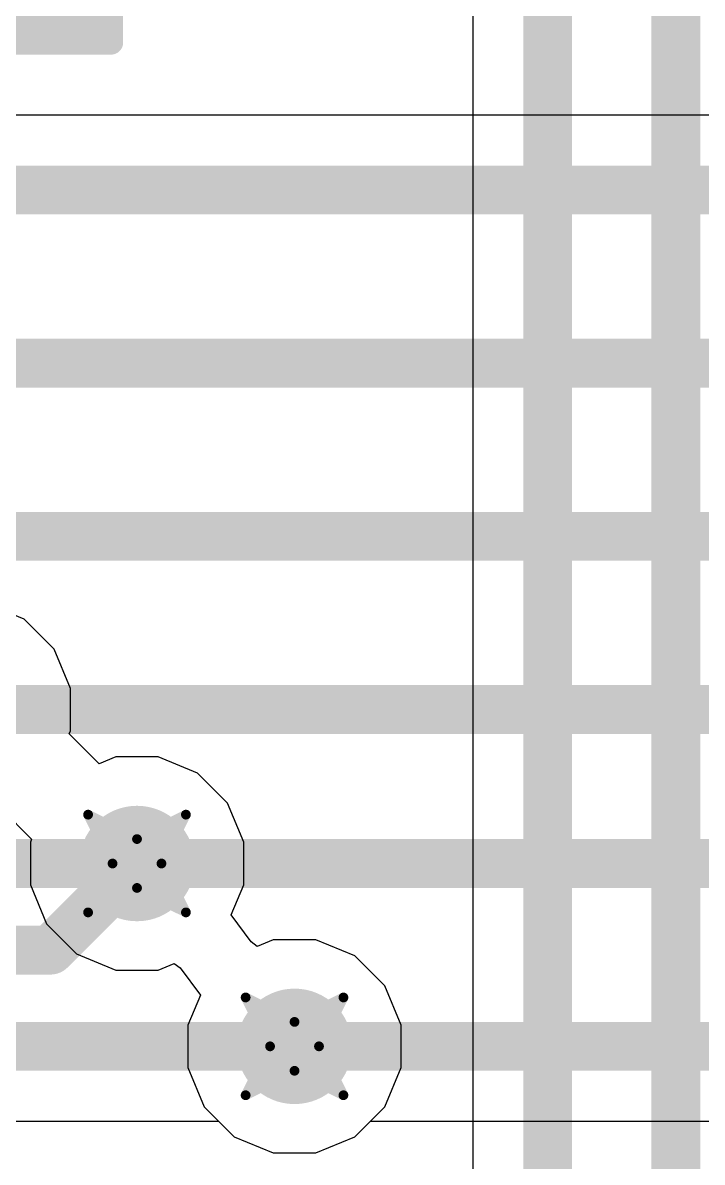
# Model space of a CAD drawing. Header units: inches. Extents: x -0.03 to 9.71, y 0.01 to 4.44.
# Drawn here: x 2.4562 to 2.5951, y 1.9153 to 2.1484 of the extents above; entities that cross this region are included whole.
import ezdxf

# ---------------------------------------------------------------- set-up
doc = ezdxf.new("R2010")
doc.units = ezdxf.units.IN
doc.header["$MEASUREMENT"] = 0
for name, color, linetype in [('Bottom Layer', 5, 'Continuous'), ('Drill Drawing', 1, 'Continuous'), ('Layer 1', 16, 'Continuous'), ('Layer 2', 76, 'Continuous'), ('Top Layer', 1, 'Continuous'), ('Top Overlay', 2, 'Continuous'), ('Top Paste', 8, 'Continuous'), ('Top Solder', 216, 'Continuous'), ('Via Holes', 16, 'Continuous')]:
    doc.layers.add(name, color=color, linetype=linetype)

# ---------------------------------------------------------------- blocks, each defined once
blk = doc.blocks.new('C___0603_124')
at = {"layer": 'Top Layer'}
for points in [[(-0.015, 0.0175), (-0.015, -0.0175), (-0.045, -0.0175), (-0.045, 0.0175)], [(0.045, 0.0175), (0.045, -0.0175), (0.015, -0.0175), (0.015, 0.0175)]]:
    blk.add_hatch(color=1, dxfattribs=at).paths.add_polyline_path(points)
at = {"layer": 'Top Paste'}
for points in [[(-0.015, 0.0175), (-0.015, -0.0175), (-0.045, -0.0175), (-0.045, 0.0175)], [(0.045, 0.0175), (0.045, -0.0175), (0.015, -0.0175), (0.015, 0.0175)]]:
    blk.add_hatch(color=8, dxfattribs=at).paths.add_polyline_path(points)
at = {"layer": 'Top Solder'}
for points in [[(-0.01264, 0.01986), (-0.01264, -0.01986), (-0.04736, -0.01986), (-0.04736, 0.01986)], [(0.04736, 0.01986), (0.04736, -0.01986), (0.01264, -0.01986), (0.01264, 0.01986)]]:
    blk.add_hatch(color=216, dxfattribs=at).paths.add_polyline_path(points)
at = {"layer": 'Top Overlay'}
for points in [[(-0.018, 0.021, 0.005, 0.005, 0), (-0.049, 0.021, 0.005, 0.005, 0)], [(-0.049, 0.021, 0.005, 0.005, 0), (-0.049, -0.021, 0.005, 0.005, 0)], [(0.049, 0.021, 0.005, 0.005, 0), (0.018, 0.021, 0.005, 0.005, 0)], [(0.049, 0.021, 0.005, 0.005, 0), (0.049, -0.021, 0.005, 0.005, 0)], [(-0.018, -0.021, 0.005, 0.005, 0), (-0.049, -0.021, 0.005, 0.005, 0)], [(0.049, -0.021, 0.005, 0.005, 0), (0.018, -0.021, 0.005, 0.005, 0)]]:
    blk.add_lwpolyline(points, format="xyseb", dxfattribs=at)
for points in [[(-0.05025, 0.021, 0.0025, 0.0025, 1), (-0.04775, 0.021, 0.0025, 0.0025, 1)], [(-0.05025, 0.021, 0.0025, 0.0025, 1), (-0.04775, 0.021, 0.0025, 0.0025, 1)], [(-0.01925, 0.021, 0.0025, 0.0025, 1), (-0.01675, 0.021, 0.0025, 0.0025, 1)], [(0.01675, 0.021, 0.0025, 0.0025, 1), (0.01925, 0.021, 0.0025, 0.0025, 1)], [(0.04775, 0.021, 0.0025, 0.0025, 1), (0.05025, 0.021, 0.0025, 0.0025, 1)], [(0.04775, 0.021, 0.0025, 0.0025, 1), (0.05025, 0.021, 0.0025, 0.0025, 1)], [(-0.05025, -0.021, 0.0025, 0.0025, 1), (-0.04775, -0.021, 0.0025, 0.0025, 1)], [(-0.05025, -0.021, 0.0025, 0.0025, 1), (-0.04775, -0.021, 0.0025, 0.0025, 1)], [(-0.01925, -0.021, 0.0025, 0.0025, 1), (-0.01675, -0.021, 0.0025, 0.0025, 1)], [(0.01675, -0.021, 0.0025, 0.0025, 1), (0.01925, -0.021, 0.0025, 0.0025, 1)], [(0.04775, -0.021, 0.0025, 0.0025, 1), (0.05025, -0.021, 0.0025, 0.0025, 1)], [(0.04775, -0.021, 0.0025, 0.0025, 1), (0.05025, -0.021, 0.0025, 0.0025, 1)]]:
    blk.add_lwpolyline(points, format="xyseb", close=True, dxfattribs=at)

msp = doc.modelspace()

# ---------------------------------------------------------------- hatches: boundary and pattern name
at = {"layer": 'Bottom Layer'}
h = msp.add_hatch(color=5, dxfattribs=at)
edge = h.paths.add_edge_path()
edge.add_arc((2.47953, 1.97638), 0.01181, 0, 360)
h = msp.add_hatch(color=5, dxfattribs=at)
edge = h.paths.add_edge_path()
edge.add_arc((2.51174, 1.93898), 0.01181, 0, 360)
at = {"layer": 'Layer 1'}
h = msp.add_hatch(color=16, dxfattribs=at)
edge = h.paths.add_edge_path()
edge.add_arc((2.47953, 1.97638), 0.01181, 0, 360)
h = msp.add_hatch(color=16, dxfattribs=at)
edge = h.paths.add_edge_path()
edge.add_arc((2.51174, 1.93898), 0.01181, 0, 360)
at = {"layer": 'Layer 2'}
h = msp.add_hatch(color=76, dxfattribs=at)
edge = h.paths.add_edge_path()
edge.add_arc((2.47953, 1.97638), 0.01181, 0, 360)
h = msp.add_hatch(color=76, dxfattribs=at)
edge = h.paths.add_edge_path()
edge.add_arc((2.51174, 1.93898), 0.01181, 0, 360)
at = {"layer": 'Top Layer'}
h = msp.add_hatch(color=1, dxfattribs=at)
edge = h.paths.add_edge_path()
edge.add_arc((2.47953, 1.97638), 0.01181, 0, 360)
h = msp.add_hatch(color=1, dxfattribs=at)
edge = h.paths.add_edge_path()
edge.add_arc((2.51174, 1.93898), 0.01181, 0, 360)
at = {"layer": 'Via Holes'}
h = msp.add_hatch(color=7, dxfattribs=at)
edge = h.paths.add_edge_path()
edge.add_arc((2.47953, 1.97638), 0.00591, 0, 360)
h = msp.add_hatch(color=7, dxfattribs=at)
edge = h.paths.add_edge_path()
edge.add_arc((2.51174, 1.93898), 0.00591, 0, 360)

# ---------------------------------------------------------------- linework, layer by layer
at = {"layer": 'Bottom Layer'}
for p, q in [((3.53405, 2.12947), (2.36516, 2.12947)), ((1.59035, 1.92368), (2.49619, 1.92368)), ((2.49619, 1.92368), (2.49938, 1.92049)), ((2.52409, 1.92049), (2.52729, 1.92368)), ((2.52729, 1.92368), (3.69547, 1.92368)), ((2.49938, 1.92049), (2.5074, 1.91717)), ((2.51608, 1.91717), (2.52409, 1.92049)), ((2.5074, 1.91717), (2.51608, 1.91717))]:
    msp.add_line(p, q, dxfattribs=at)
for points in [[(2.34961, 2.11417, 0.01, 0.01, 0), (3.54961, 2.11417, 0.01, 0.01, 0)], [(2.3811, 2.07874, 0.01, 0.01, 0), (3.5811, 2.07874, 0.01, 0.01, 0)], [(2.4126, 2.04331, 0.01, 0.01, 0), (3.6126, 2.04331, 0.01, 0.01, 0)], [(2.44409, 2.00787, 0.01, 0.01, 0), (3.64409, 2.00787, 0.01, 0.01, 0)], [(1.54331, 1.97638, 0.01, 0.01, 0), (2.47953, 1.97638, 0.01, 0.01, 0)], [(2.47953, 1.97638, 0.01, 0.01, 0), (3.67953, 1.97638, 0.01, 0.01, 0)], [(1.5748, 1.93898, 0.01, 0.01, 0), (3.71102, 1.93898, 0.01, 0.01, 0)]]:
    msp.add_lwpolyline(points, format="xyseb", dxfattribs=at)
msp.add_lwpolyline([(2.47703, 1.97638, 0.005, 0.005, 1), (2.48203, 1.97638, 0.005, 0.005, 1)], format="xyseb", close=True, dxfattribs=at)
msp.add_lwpolyline([(2.47703, 1.97638, 0.005, 0.005, 1), (2.48203, 1.97638, 0.005, 0.005, 1)], format="xyseb", close=True, dxfattribs=at)
at = {"layer": 'Drill Drawing'}
for points in [[(2.46953, 1.98638, 0.002, 0.002, 0), (2.47953, 1.98138, 0.002, 0.002, 0)], [(2.46953, 1.98638, 0.002, 0.002, 0), (2.47453, 1.97638, 0.002, 0.002, 0)], [(2.47953, 1.98138, 0.002, 0.002, 0), (2.48953, 1.98638, 0.002, 0.002, 0)], [(2.48453, 1.97638, 0.002, 0.002, 0), (2.48953, 1.98638, 0.002, 0.002, 0)], [(2.46953, 1.96638, 0.002, 0.002, 0), (2.47453, 1.97638, 0.002, 0.002, 0)], [(2.48453, 1.97638, 0.002, 0.002, 0), (2.48953, 1.96638, 0.002, 0.002, 0)], [(2.46953, 1.96638, 0.002, 0.002, 0), (2.47953, 1.97138, 0.002, 0.002, 0)], [(2.47953, 1.97138, 0.002, 0.002, 0), (2.48953, 1.96638, 0.002, 0.002, 0)], [(2.50174, 1.94898, 0.002, 0.002, 0), (2.51174, 1.94398, 0.002, 0.002, 0)], [(2.50174, 1.94898, 0.002, 0.002, 0), (2.50674, 1.93898, 0.002, 0.002, 0)], [(2.51174, 1.94398, 0.002, 0.002, 0), (2.52174, 1.94898, 0.002, 0.002, 0)], [(2.51674, 1.93898, 0.002, 0.002, 0), (2.52174, 1.94898, 0.002, 0.002, 0)], [(2.50174, 1.92898, 0.002, 0.002, 0), (2.50674, 1.93898, 0.002, 0.002, 0)], [(2.51674, 1.93898, 0.002, 0.002, 0), (2.52174, 1.92898, 0.002, 0.002, 0)], [(2.50174, 1.92898, 0.002, 0.002, 0), (2.51174, 1.93398, 0.002, 0.002, 0)], [(2.51174, 1.93398, 0.002, 0.002, 0), (2.52174, 1.92898, 0.002, 0.002, 0)]]:
    msp.add_lwpolyline(points, format="xyseb", dxfattribs=at)
for points in [[(2.46903, 1.98638, 0.001, 0.001, 1), (2.47003, 1.98638, 0.001, 0.001, 1)], [(2.46903, 1.98638, 0.001, 0.001, 1), (2.47003, 1.98638, 0.001, 0.001, 1)], [(2.48903, 1.98638, 0.001, 0.001, 1), (2.49003, 1.98638, 0.001, 0.001, 1)], [(2.48903, 1.98638, 0.001, 0.001, 1), (2.49003, 1.98638, 0.001, 0.001, 1)], [(2.47903, 1.98138, 0.001, 0.001, 1), (2.48003, 1.98138, 0.001, 0.001, 1)], [(2.47903, 1.98138, 0.001, 0.001, 1), (2.48003, 1.98138, 0.001, 0.001, 1)], [(2.47403, 1.97638, 0.001, 0.001, 1), (2.47503, 1.97638, 0.001, 0.001, 1)], [(2.47403, 1.97638, 0.001, 0.001, 1), (2.47503, 1.97638, 0.001, 0.001, 1)], [(2.48403, 1.97638, 0.001, 0.001, 1), (2.48503, 1.97638, 0.001, 0.001, 1)], [(2.48403, 1.97638, 0.001, 0.001, 1), (2.48503, 1.97638, 0.001, 0.001, 1)], [(2.47903, 1.97138, 0.001, 0.001, 1), (2.48003, 1.97138, 0.001, 0.001, 1)], [(2.47903, 1.97138, 0.001, 0.001, 1), (2.48003, 1.97138, 0.001, 0.001, 1)], [(2.46903, 1.96638, 0.001, 0.001, 1), (2.47003, 1.96638, 0.001, 0.001, 1)], [(2.46903, 1.96638, 0.001, 0.001, 1), (2.47003, 1.96638, 0.001, 0.001, 1)], [(2.48903, 1.96638, 0.001, 0.001, 1), (2.49003, 1.96638, 0.001, 0.001, 1)], [(2.48903, 1.96638, 0.001, 0.001, 1), (2.49003, 1.96638, 0.001, 0.001, 1)], [(2.50124, 1.94898, 0.001, 0.001, 1), (2.50224, 1.94898, 0.001, 0.001, 1)], [(2.50124, 1.94898, 0.001, 0.001, 1), (2.50224, 1.94898, 0.001, 0.001, 1)], [(2.52124, 1.94898, 0.001, 0.001, 1), (2.52224, 1.94898, 0.001, 0.001, 1)], [(2.52124, 1.94898, 0.001, 0.001, 1), (2.52224, 1.94898, 0.001, 0.001, 1)], [(2.51124, 1.94398, 0.001, 0.001, 1), (2.51224, 1.94398, 0.001, 0.001, 1)], [(2.51124, 1.94398, 0.001, 0.001, 1), (2.51224, 1.94398, 0.001, 0.001, 1)], [(2.50624, 1.93898, 0.001, 0.001, 1), (2.50724, 1.93898, 0.001, 0.001, 1)], [(2.50624, 1.93898, 0.001, 0.001, 1), (2.50724, 1.93898, 0.001, 0.001, 1)], [(2.51624, 1.93898, 0.001, 0.001, 1), (2.51724, 1.93898, 0.001, 0.001, 1)], [(2.51624, 1.93898, 0.001, 0.001, 1), (2.51724, 1.93898, 0.001, 0.001, 1)], [(2.51124, 1.93398, 0.001, 0.001, 1), (2.51224, 1.93398, 0.001, 0.001, 1)], [(2.51124, 1.93398, 0.001, 0.001, 1), (2.51224, 1.93398, 0.001, 0.001, 1)], [(2.50124, 1.92898, 0.001, 0.001, 1), (2.50224, 1.92898, 0.001, 0.001, 1)], [(2.50124, 1.92898, 0.001, 0.001, 1), (2.50224, 1.92898, 0.001, 0.001, 1)], [(2.52124, 1.92898, 0.001, 0.001, 1), (2.52224, 1.92898, 0.001, 0.001, 1)], [(2.52124, 1.92898, 0.001, 0.001, 1), (2.52224, 1.92898, 0.001, 0.001, 1)]]:
    msp.add_lwpolyline(points, format="xyseb", close=True, dxfattribs=at)
at = {"layer": 'Layer 1'}
for p, q in [((2.5482, 2.28432), (2.5482, 1.75785)), ((2.45645, 2.02637), (2.44843, 2.02969)), ((2.46259, 2.02023), (2.45645, 2.02637)), ((2.46591, 2.01221), (2.46259, 2.02023)), ((2.46591, 2.00354), (2.46591, 2.01221)), ((2.46564, 2.00289), (2.46591, 2.00354)), ((2.47176, 1.99677), (2.46564, 2.00289)), ((2.47519, 1.99819), (2.47176, 1.99677)), ((2.48387, 1.99819), (2.47519, 1.99819)), ((2.49188, 1.99487), (2.48387, 1.99819)), ((2.49802, 1.98873), (2.49188, 1.99487)), ((2.50134, 1.98072), (2.49802, 1.98873)), ((2.45186, 1.98748), (2.45798, 1.98136)), ((2.45798, 1.98136), (2.45772, 1.98072)), ((2.45772, 1.98072), (2.45772, 1.97204)), ((2.50134, 1.97204), (2.50134, 1.98072)), ((2.45772, 1.97204), (2.46104, 1.96402)), ((2.49879, 1.96588), (2.50134, 1.97204)), ((2.5029, 1.96035), (2.49879, 1.96588)), ((2.46104, 1.96402), (2.46717, 1.95789)), ((2.50411, 1.95943), (2.5029, 1.96035)), ((2.5074, 1.96079), (2.50411, 1.95943)), ((2.51608, 1.96079), (2.5074, 1.96079)), ((2.52409, 1.95747), (2.51608, 1.96079)), ((2.46717, 1.95789), (2.47519, 1.95457)), ((2.48387, 1.95457), (2.48715, 1.95593)), ((2.48715, 1.95593), (2.48837, 1.95501)), ((2.53023, 1.95133), (2.52409, 1.95747)), ((2.47519, 1.95457), (2.48387, 1.95457)), ((2.48837, 1.95501), (2.49248, 1.94948)), ((2.53355, 1.94332), (2.53023, 1.95133)), ((2.49248, 1.94948), (2.48993, 1.94332)), ((2.48993, 1.94332), (2.48993, 1.93464)), ((2.53355, 1.93464), (2.53355, 1.94332)), ((2.48993, 1.93464), (2.49325, 1.92662)), ((2.53023, 1.92662), (2.53355, 1.93464)), ((2.49325, 1.92662), (2.49938, 1.92049)), ((2.52409, 1.92049), (2.53023, 1.92662)), ((2.49938, 1.92049), (2.5074, 1.91717)), ((2.51608, 1.91717), (2.52409, 1.92049)), ((2.5074, 1.91717), (2.51608, 1.91717))]:
    msp.add_line(p, q, dxfattribs=at)
for points in [[(2.58969, 1.73536, 0.01, 0.01, 0), (2.58969, 2.30273, 0.01, 0.01, 0)], [(2.56349, 1.75151, 0.01, 0.01, 0), (2.56349, 2.29066, 0.01, 0.01, 0)]]:
    msp.add_lwpolyline(points, format="xyseb", dxfattribs=at)
at = {"layer": 'Layer 2'}
for p, q in [((2.45645, 2.02637), (2.44843, 2.02969)), ((2.46259, 2.02023), (2.45645, 2.02637)), ((2.46591, 2.01221), (2.46259, 2.02023)), ((2.46591, 2.00354), (2.46591, 2.01221)), ((2.46564, 2.00289), (2.46591, 2.00354)), ((2.47176, 1.99677), (2.46564, 2.00289)), ((2.47519, 1.99819), (2.47176, 1.99677)), ((2.48387, 1.99819), (2.47519, 1.99819)), ((2.49188, 1.99487), (2.48387, 1.99819)), ((2.49802, 1.98873), (2.49188, 1.99487)), ((2.50134, 1.98072), (2.49802, 1.98873)), ((2.45186, 1.98748), (2.45798, 1.98136)), ((2.45798, 1.98136), (2.45772, 1.98072)), ((2.45772, 1.98072), (2.45772, 1.97204)), ((2.50134, 1.97204), (2.50134, 1.98072)), ((2.45772, 1.97204), (2.46104, 1.96402)), ((2.49879, 1.96588), (2.50134, 1.97204)), ((2.5029, 1.96035), (2.49879, 1.96588)), ((2.46104, 1.96402), (2.46717, 1.95789)), ((2.50411, 1.95943), (2.5029, 1.96035)), ((2.5074, 1.96079), (2.50411, 1.95943)), ((2.51608, 1.96079), (2.5074, 1.96079)), ((2.52409, 1.95747), (2.51608, 1.96079)), ((2.46717, 1.95789), (2.47519, 1.95457)), ((2.48387, 1.95457), (2.48715, 1.95593)), ((2.48715, 1.95593), (2.48837, 1.95501)), ((2.53023, 1.95133), (2.52409, 1.95747)), ((2.47519, 1.95457), (2.48387, 1.95457)), ((2.48837, 1.95501), (2.49248, 1.94948)), ((2.53355, 1.94332), (2.53023, 1.95133)), ((2.49248, 1.94948), (2.48993, 1.94332)), ((2.48993, 1.94332), (2.48993, 1.93464)), ((2.53355, 1.93464), (2.53355, 1.94332)), ((2.48993, 1.93464), (2.49325, 1.92662)), ((2.53023, 1.92662), (2.53355, 1.93464)), ((2.49325, 1.92662), (2.49938, 1.92049)), ((2.52409, 1.92049), (2.53023, 1.92662)), ((2.49938, 1.92049), (2.5074, 1.91717)), ((2.51608, 1.91717), (2.52409, 1.92049)), ((2.5074, 1.91717), (2.51608, 1.91717))]:
    msp.add_line(p, q, dxfattribs=at)
at = {"layer": 'Top Layer'}
for p, q in [((2.45645, 2.02637), (2.44843, 2.02969)), ((2.46259, 2.02023), (2.45645, 2.02637)), ((2.46591, 2.01221), (2.46259, 2.02023)), ((2.46591, 2.00354), (2.46591, 2.01221)), ((2.46564, 2.00289), (2.46591, 2.00354)), ((2.47176, 1.99677), (2.46564, 2.00289)), ((2.47519, 1.99819), (2.47176, 1.99677)), ((2.48387, 1.99819), (2.47519, 1.99819)), ((2.49188, 1.99487), (2.48387, 1.99819)), ((2.49802, 1.98873), (2.49188, 1.99487)), ((2.50134, 1.98072), (2.49802, 1.98873)), ((2.50134, 1.97204), (2.50134, 1.98072)), ((2.49879, 1.96588), (2.50134, 1.97204)), ((2.5029, 1.96035), (2.49879, 1.96588)), ((2.50411, 1.95943), (2.5029, 1.96035)), ((2.5074, 1.96079), (2.50411, 1.95943)), ((2.51608, 1.96079), (2.5074, 1.96079)), ((2.52409, 1.95747), (2.51608, 1.96079)), ((2.53023, 1.95133), (2.52409, 1.95747)), ((2.53355, 1.94332), (2.53023, 1.95133)), ((2.53355, 1.93464), (2.53355, 1.94332)), ((2.53023, 1.92662), (2.53355, 1.93464)), ((2.52409, 1.92049), (2.53023, 1.92662)), ((2.30292, 1.92368), (2.49619, 1.92368)), ((2.49619, 1.92368), (2.49938, 1.92049)), ((2.49938, 1.92049), (2.5074, 1.91717)), ((2.51608, 1.91717), (2.52409, 1.92049)), ((2.5074, 1.91717), (2.51608, 1.91717))]:
    msp.add_line(p, q, dxfattribs=at)
for points in [[(2.46181, 1.95866, 0.01, 0.01, 0), (2.47953, 1.97638, 0.01, 0.01, 0)], [(2.2813, 1.95866, 0.01, 0.01, 0), (2.46181, 1.95866, 0.01, 0.01, 0)], [(2.51102, 1.94488, 0.01, 0.01, -0.414214), (2.50512, 1.93898, 0.01, 0.01, 0)], [(2.2813, 1.93898, 0.01, 0.01, 0), (2.50512, 1.93898, 0.01, 0.01, 0)]]:
    msp.add_lwpolyline(points, format="xyseb", dxfattribs=at)
for points in [[(2.47703, 1.97638, 0.005, 0.005, 1), (2.48203, 1.97638, 0.005, 0.005, 1)], [(2.45931, 1.95866, 0.005, 0.005, 1), (2.46431, 1.95866, 0.005, 0.005, 1)], [(2.45931, 1.95866, 0.005, 0.005, 1), (2.46431, 1.95866, 0.005, 0.005, 1)], [(2.50852, 1.94488, 0.005, 0.005, 1), (2.51352, 1.94488, 0.005, 0.005, 1)], [(2.50262, 1.93898, 0.005, 0.005, 1), (2.50762, 1.93898, 0.005, 0.005, 1)], [(2.50262, 1.93898, 0.005, 0.005, 1), (2.50762, 1.93898, 0.005, 0.005, 1)]]:
    msp.add_lwpolyline(points, format="xyseb", close=True, dxfattribs=at)

# ---------------------------------------------------------------- block references
at = {"rotation": 180}
msp.add_blockref('C___0603_124', (2.4252, 2.16535), dxfattribs=at)

doc.saveas('drawing.dxf')
